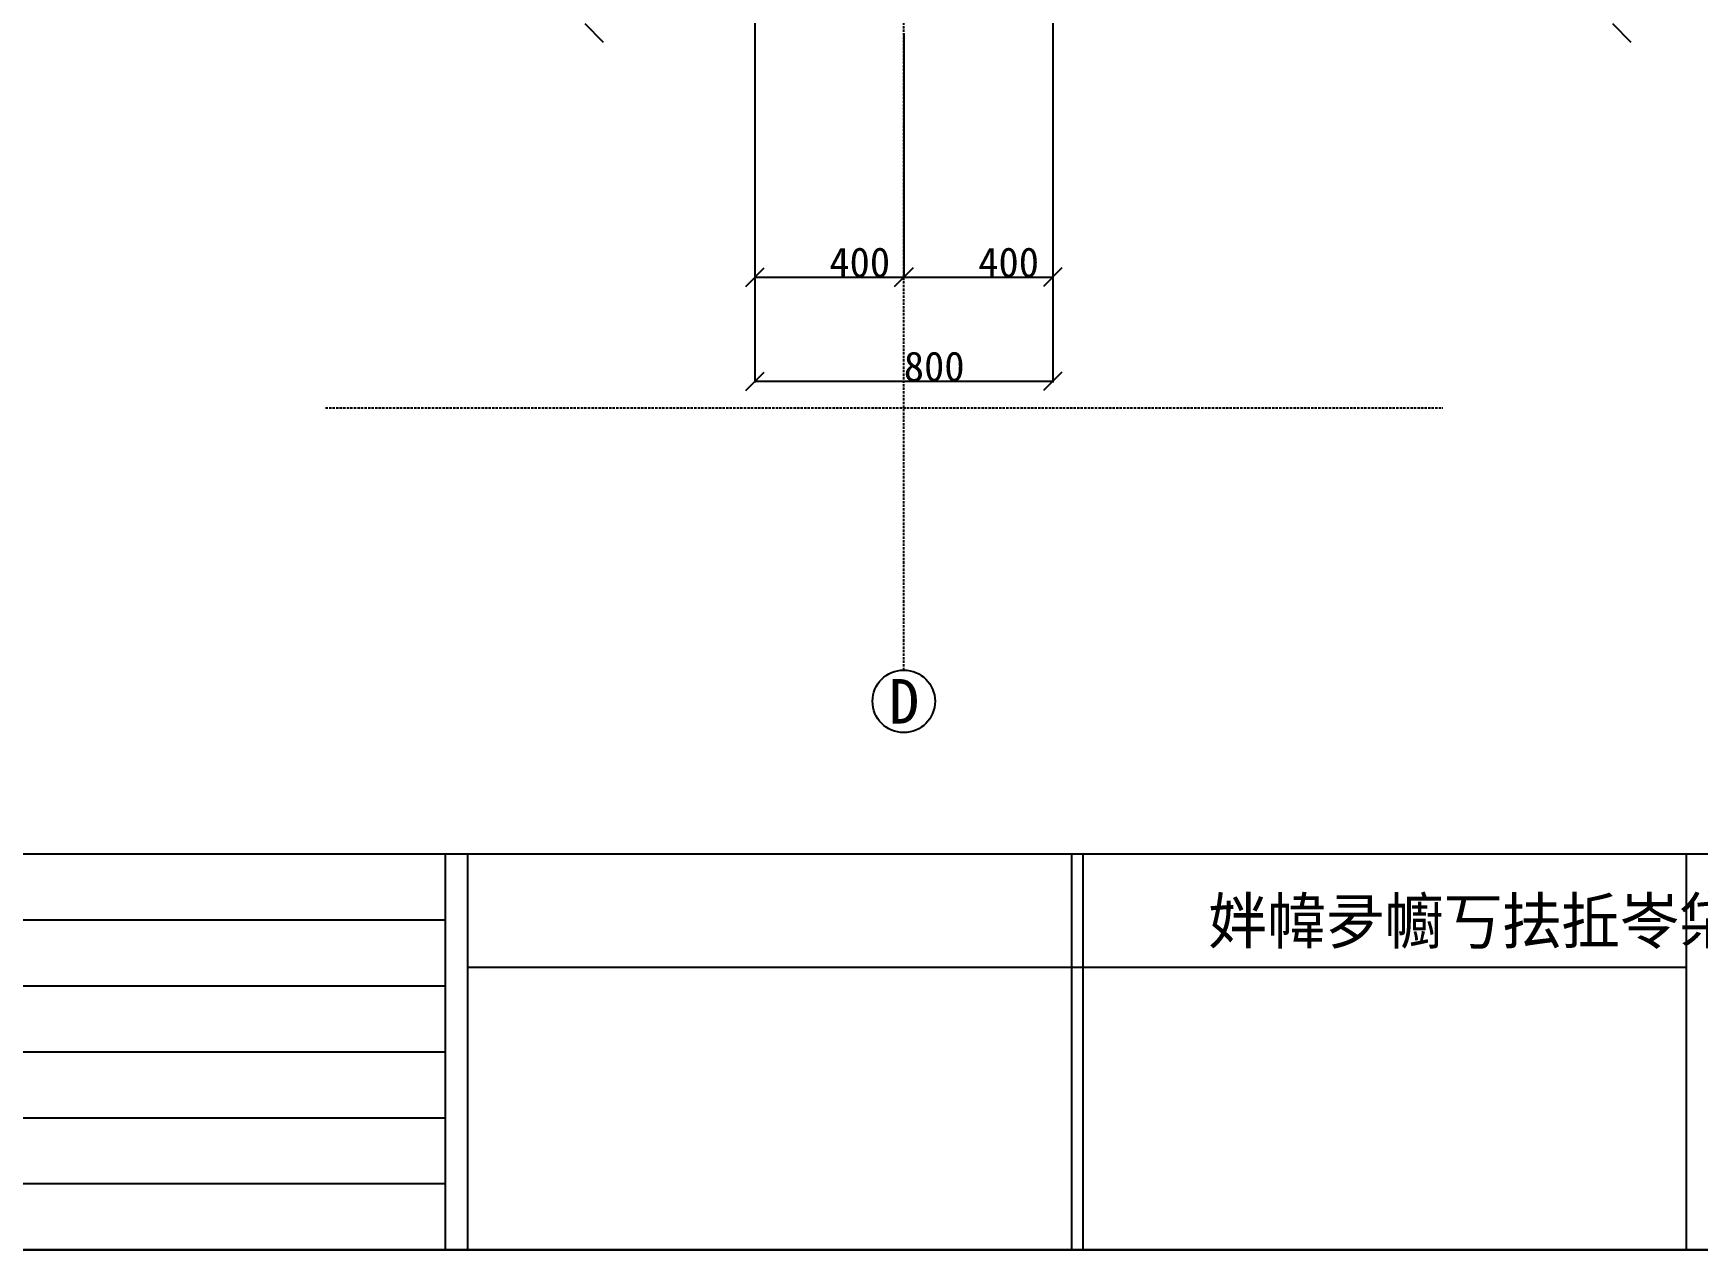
# Model space of a CAD drawing. Extents: x 72 to 24750, y 150 to 17460.
# Drawn here: x 12411 to 16883, y 450 to 3719 of the extents above; entities that cross this region are included whole.
import ezdxf

# ---------------------------------------------------------------- set-up
doc = ezdxf.new("R2010")
doc.units = 0
doc.header["$MEASUREMENT"] = 0
doc.linetypes.add('HIDDEN', pattern=[9.525, 6.35, -3.175])
doc.layers.get('0').update_dxf_attribs({"linetype": 'CONTINUOUS'})
doc.layers.add('SHUISE_SOLID', color=4, linetype='CONTINUOUS')
doc.layers.add('WHITE_SOLID', color=7, linetype='CONTINUOUS')

msp = doc.modelspace()

# ---------------------------------------------------------------- linework, layer by layer
at = {"layer": 'SHUISE_SOLID', "color": 4, "linetype": 'Continuous'}
msp.add_circle((14749.674826, 1923.599904), 84, dxfattribs=at)
at = {"layer": 'WHITE_SOLID', "color": 4, "linetype": 'HIDDEN'}
for p, q in [((14749.674826, 2007.599904), (14749.674826, 16512.463535)), ((13195.917735, 2711.803535), (16197.653416, 2711.803535))]:
    msp.add_line(p, q, dxfattribs=at)
at = {"layer": 'WHITE_SOLID', "color": 7, "linetype": 'Continuous'}
for p, q in [((14349.674826, 3768.37543), (14349.674826, 3060.355015)), ((15149.674826, 3768.37543), (15149.674826, 3060.355012)), ((13942.947274, 3694.05478), (13893.449797, 3743.552254)), ((14349.674826, 3718.303535), (14349.674826, 2780.578303)), ((14749.674826, 3718.303535), (14749.674826, 3060.355013)), ((14749.674826, 3718.303535), (14749.674826, 3060.355013)), ((15149.674826, 3718.303535), (15149.674826, 2780.5783)), ((16704.059914, 3694.054814), (16654.562439, 3743.552288)), ((14324.926089, 3038.606278), (14374.423563, 3088.103752)), ((14774.423563, 3088.103751), (14724.926089, 3038.606276)), ((14724.926089, 3038.606276), (14774.423563, 3088.103751)), ((15174.423563, 3088.103749), (15124.926089, 3038.606275)), ((14349.674826, 3063.355015), (14749.674826, 3063.355013)), ((14749.674826, 3063.355013), (15149.674826, 3063.355012)), ((14324.926089, 2758.829565), (14374.423563, 2808.32704)), ((14349.674826, 2783.578303), (15149.674826, 2783.5783)), ((15174.423563, 2808.327037), (15124.926089, 2758.829563)), ((450, 1513.371558), (24749.64447, 1513.371558)), ((13517.134499, 1513.371558), (13517.134499, 450.262163)), ((13577.883608, 1513.371558), (13577.883608, 450.262163)), ((15199.885072, 1513.371558), (15199.885072, 450.262163)), ((15230.259626, 1513.371558), (15230.259626, 450.262163)), ((16852.261091, 450.262163), (16852.261091, 1513.371558)), ((450, 1336.196541), (13517.134499, 1336.196541)), ((13577.883608, 1209.626016), (16852.261091, 1209.626016)), ((450, 1158.991878), (13517.134499, 1158.991878)), ((450, 981.846536), (13517.134499, 981.846536)), ((450, 804.671519), (13517.134499, 804.671519)), ((450, 627.496502), (13517.134499, 627.496502)), ((450, 450.262163), (24749.64447, 450.262163)), ((450.001154, 450), (24749.64447, 450))]:
    msp.add_line(p, q, dxfattribs=at)
at = {"layer": 'WHITE_SOLID', "color": 5, "linetype": 'Continuous'}
for p, q in [((450.001154, 450.249679), (24749.64447, 450.249679)), ((24749.64447, 450), (450.001154, 450))]:
    msp.add_line(p, q, dxfattribs=at)

# ---------------------------------------------------------------- texts
at = {"color": 4}
msp.add_text('D', height=120, dxfattribs=at).set_placement((14709.684592, 1863.599904))
at = {"layer": 'WHITE_SOLID', "color": 7, "linetype": 'Continuous'}
for s, height, p in [('400', 80, (14549.674826, 3063.355014)), ('400', 80, (14949.674826, 3063.355013)), ('800', 80, (14749.674826, 2783.578301)), ('姅幃夛幮丂抾拞岺柋揦', 121.498215, (15568.356113, 1272.512972))]:
    msp.add_text(s, height=height, dxfattribs=at).set_placement(p)

doc.saveas('drawing.dxf')
